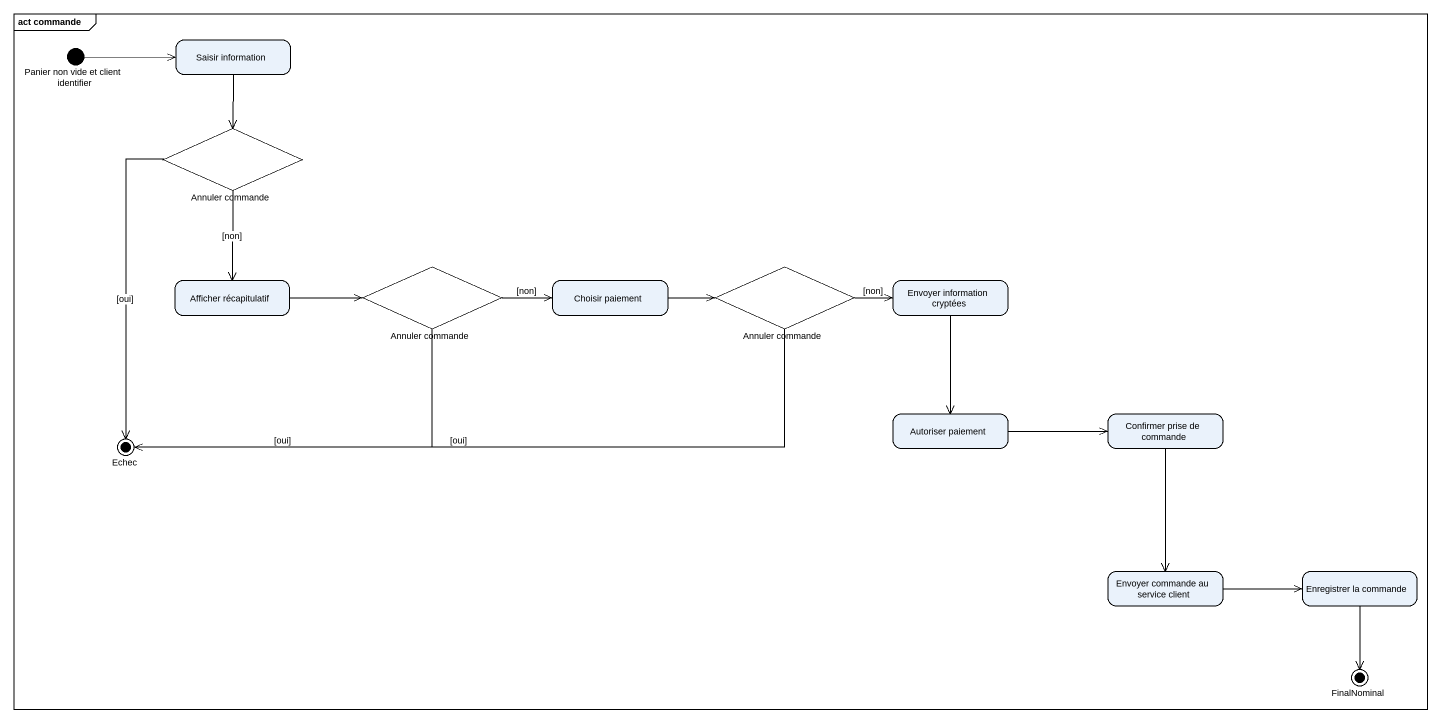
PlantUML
@startuml
mainframe act commande
hide empty description
state "Panier non vide et client identifier" as Panier_non_vide_et_client <<start>>
state "Saisir information" as Saisir_information
state "Annuler commande" as Annuler_commande <<choice>>
state "Afficher récapitulatif" as Afficher_récapitulatif
state "Annuler commande" as Annuler_commande_2 <<choice>>
state "Choisir paiement" as Choisir_paiement
state "Annuler commande" as Annuler_commande_3 <<choice>>
state "Envoyer information cryptées" as Envoyer_information_cryptées
state "Autoriser paiement" as Autoriser_paiement
state "Confirmer prise de commande" as Confirmer_prise_de_commande
state Echec <<end>>
state "Envoyer commande au service client" as Envoyer_commande_au_service
state "Enregistrer la commande" as Enregistrer_la_commande
state FinalNominal <<end>>
Panier_non_vide_et_client -right-> Saisir_information
Saisir_information --> Annuler_commande
Annuler_commande --> Afficher_récapitulatif : [non]
Annuler_commande --> Echec : [oui]
Afficher_récapitulatif -right-> Annuler_commande_2
Annuler_commande_2 -right-> Choisir_paiement : [non]
Annuler_commande_2 -left-> Echec : [oui]
Choisir_paiement -right-> Annuler_commande_3
Annuler_commande_3 -right-> Envoyer_information_cryptées : [non]
Annuler_commande_3 -left-> Echec : [oui]
Envoyer_information_cryptées --> Autoriser_paiement
Autoriser_paiement -right-> Confirmer_prise_de_commande
Confirmer_prise_de_commande --> Envoyer_commande_au_service
Envoyer_commande_au_service -right-> Enregistrer_la_commande
Enregistrer_la_commande --> FinalNominal
@enduml
